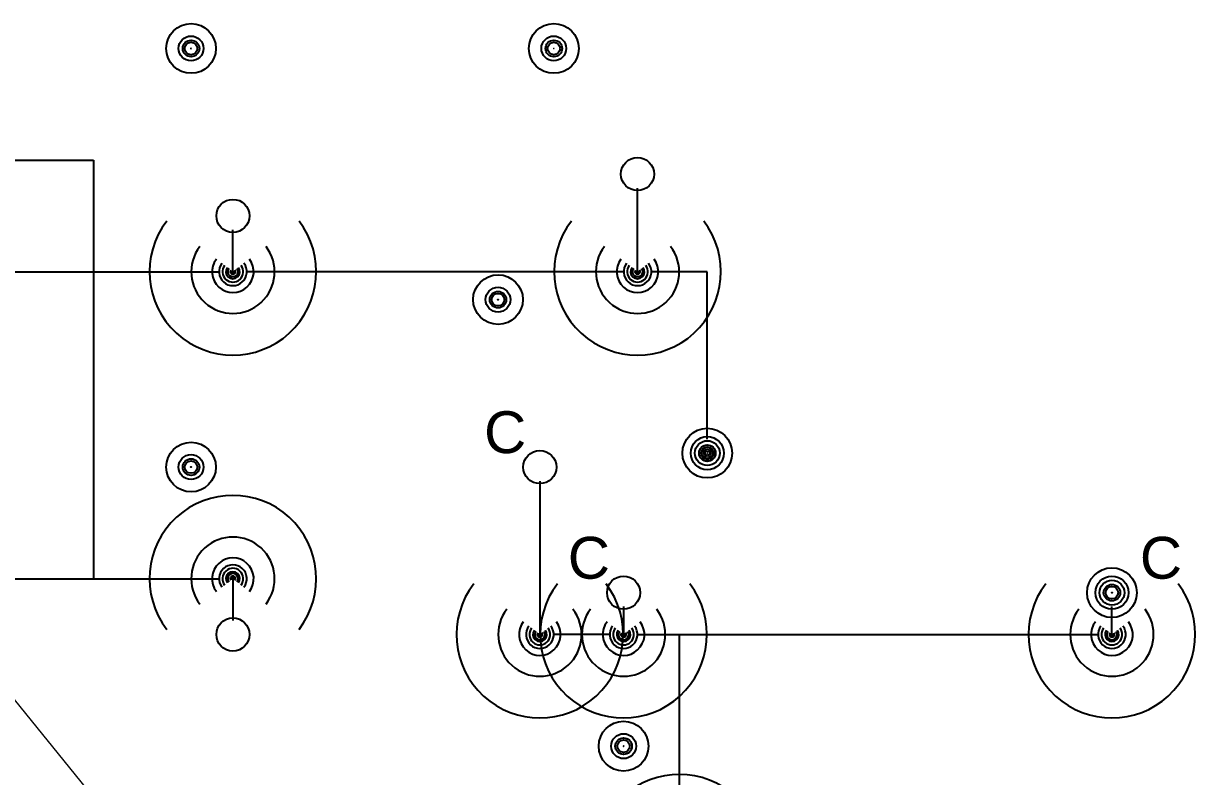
# Model space of a CAD drawing. Extents: x -17670 to 21732, y -105 to 1153.
# Drawn here: x -2944 to -2605.5, y 623.1 to 838.9 of the extents above; entities that cross this region are included whole.
import ezdxf
from ezdxf import colors
from ezdxf.entities.mleader import LeaderData, LeaderLine
from ezdxf.math import Vec2, Vec3

# ---------------------------------------------------------------- set-up
doc = ezdxf.new("R2010")
doc.units = 0
doc.header["$LTSCALE"] = 48
doc.header["$MEASUREMENT"] = 0
for name, color, linetype in [('F-SPRK-HEAD-N', 2, 'Continuous'), ('F-SPRK-HEAD-N @ 1 (1)', 2, 'Continuous'), ('F-SPRK-HEAD-N @ 1 (2)', 2, 'Continuous'), ('F-SPRK-HEAD-N @ 128', 2, 'Continuous'), ('F-SPRK-HEAD-N @ 192', 2, 'Continuous'), ('F-SPRK-HEAD-N @ 48', 2, 'Continuous'), ('F-SPRK-HEAD-N @ 64', 2, 'Continuous'), ('F-SPRK-HEAD-N @ 96', 2, 'Continuous'), ('F-SPRN-N', 1, 'Continuous'), ('F-SPRN-N @ 1 (1)', 1, 'Continuous'), ('F-SPRN-N @ 1 (2)', 1, 'Continuous'), ('F-SPRN-N @ 12', 1, 'Continuous'), ('F-SPRN-N @ 128', 1, 'Continuous'), ('F-SPRN-N @ 16', 1, 'Continuous'), ('F-SPRN-N @ 192', 1, 'Continuous'), ('F-SPRN-N @ 2', 1, 'Continuous'), ('F-SPRN-N @ 24', 1, 'Continuous'), ('F-SPRN-N @ 384', 1, 'Continuous'), ('F-SPRN-N @ 4', 1, 'Continuous'), ('F-SPRN-N @ 48', 1, 'Continuous'), ('F-SPRN-N @ 64', 1, 'Continuous'), ('F-SPRN-N @ 768', 1, 'Continuous'), ('F-SPRN-N @ 8', 1, 'Continuous'), ('F-SPRN-N @ 96', 1, 'Continuous')]:
    doc.layers.add(name, color=color, linetype=linetype)
doc.layers.add('G-ANNO-TEXT', color=70, linetype='Continuous', lineweight=0)
doc.styles.add('Arial', font='arial.ttf')

# ---------------------------------------------------------------- blocks, each defined once
blk = doc.blocks.new('*U27')
blk.add_circle((0, 0), 0.037109375)
blk = doc.blocks.new('*U1242')
at = {"layer": 'F-SPRK-HEAD-N @ 1 (1)'}
blk.add_blockref('*U27', (-2772.000000014936, 631.7428015229925), dxfattribs=at)
at = {"layer": 'F-SPRK-HEAD-N @ 1 (2)'}
blk.add_blockref('*U27', (-2772.000000014936, 631.7428015229925), dxfattribs=at)
at = {"layer": 'F-SPRK-HEAD-N @ 128', "xscale": 128, "yscale": 128, "zscale": 128}
blk.add_blockref('*U27', (-2772.000000014936, 675.7428015229925), dxfattribs=at)
at = {"layer": 'F-SPRK-HEAD-N @ 192', "xscale": 192, "yscale": 192, "zscale": 192}
blk.add_blockref('*U27', (-2772.000000014936, 631.7428015229925), dxfattribs=at)
at = {"layer": 'F-SPRK-HEAD-N @ 48', "xscale": 48, "yscale": 48, "zscale": 48}
blk.add_blockref('*U27', (-2772.000000014936, 631.7428015229925), dxfattribs=at)
at = {"layer": 'F-SPRK-HEAD-N @ 64', "xscale": 64, "yscale": 64, "zscale": 64}
blk.add_blockref('*U27', (-2772.000000014936, 631.7428015229925), dxfattribs=at)
at = {"layer": 'F-SPRK-HEAD-N @ 96', "xscale": 96, "yscale": 96, "zscale": 96}
blk.add_blockref('*U27', (-2772.000000014936, 631.7428015229925), dxfattribs=at)
blk = doc.blocks.new('*U1323')
at = {"layer": 'F-SPRK-HEAD-N @ 1 (1)'}
blk.add_blockref('*U27', (-2896.000000014936, 831.7428015229925), dxfattribs=at)
at = {"layer": 'F-SPRK-HEAD-N @ 1 (2)'}
blk.add_blockref('*U27', (-2896.000000014936, 831.7428015229925), dxfattribs=at)
at = {"layer": 'F-SPRK-HEAD-N @ 128', "xscale": 128, "yscale": 128, "zscale": 128}
blk.add_blockref('*U27', (-2884.000000014936, 783.7428015229925), dxfattribs=at)
at = {"layer": 'F-SPRK-HEAD-N @ 192', "xscale": 192, "yscale": 192, "zscale": 192}
blk.add_blockref('*U27', (-2896.000000014936, 831.7428015229925), dxfattribs=at)
at = {"layer": 'F-SPRK-HEAD-N @ 48', "xscale": 48, "yscale": 48, "zscale": 48}
blk.add_blockref('*U27', (-2896.000000014936, 831.7428015229925), dxfattribs=at)
at = {"layer": 'F-SPRK-HEAD-N @ 64', "xscale": 64, "yscale": 64, "zscale": 64}
blk.add_blockref('*U27', (-2896.000000014936, 831.7428015229925), dxfattribs=at)
at = {"layer": 'F-SPRK-HEAD-N @ 96', "xscale": 96, "yscale": 96, "zscale": 96}
blk.add_blockref('*U27', (-2896.000000014936, 831.7428015229925), dxfattribs=at)
blk = doc.blocks.new('*U1325')
at = {"layer": 'F-SPRK-HEAD-N @ 1 (1)'}
blk.add_blockref('*U27', (-2896.000000014936, 711.7428015229925), dxfattribs=at)
at = {"layer": 'F-SPRK-HEAD-N @ 1 (2)'}
blk.add_blockref('*U27', (-2896.000000014936, 711.7428015229925), dxfattribs=at)
at = {"layer": 'F-SPRK-HEAD-N @ 128', "xscale": 128, "yscale": 128, "zscale": 128}
blk.add_blockref('*U27', (-2884.000000014936, 663.7428015229925), dxfattribs=at)
at = {"layer": 'F-SPRK-HEAD-N @ 192', "xscale": 192, "yscale": 192, "zscale": 192}
blk.add_blockref('*U27', (-2896.000000014936, 711.7428015229925), dxfattribs=at)
at = {"layer": 'F-SPRK-HEAD-N @ 48', "xscale": 48, "yscale": 48, "zscale": 48}
blk.add_blockref('*U27', (-2896.000000014936, 711.7428015229925), dxfattribs=at)
at = {"layer": 'F-SPRK-HEAD-N @ 64', "xscale": 64, "yscale": 64, "zscale": 64}
blk.add_blockref('*U27', (-2896.000000014936, 711.7428015229925), dxfattribs=at)
at = {"layer": 'F-SPRK-HEAD-N @ 96', "xscale": 96, "yscale": 96, "zscale": 96}
blk.add_blockref('*U27', (-2896.000000014936, 711.7428015229925), dxfattribs=at)
blk = doc.blocks.new('*U12')
at = {"linetype": 'Continuous'}
blk.add_arc((0, 0), 0.03111555437015312, 232.5669694738212, 127.4330305261797, dxfattribs=at)
blk = doc.blocks.new('*U1327')
at = {"layer": 'F-SPRN-N @ 1 (1)', "rotation": 270}
blk.add_blockref('*U12', (-2884.000000014936, 767.7428015229925), dxfattribs=at)
at = {"layer": 'F-SPRN-N @ 1 (2)', "rotation": 270}
blk.add_blockref('*U12', (-2884.000000014936, 767.7428015229925), dxfattribs=at)
at = {"layer": 'F-SPRN-N @ 12', "xscale": 12, "yscale": 12, "zscale": 12, "rotation": 270}
blk.add_blockref('*U12', (-2884.000000014936, 767.7428015229925), dxfattribs=at)
at = {"layer": 'F-SPRN-N @ 128', "xscale": 128, "yscale": 128, "zscale": 128, "rotation": 270}
blk.add_blockref('*U12', (-2884.000000014936, 767.7428015229925), dxfattribs=at)
at = {"layer": 'F-SPRN-N @ 16', "xscale": 16, "yscale": 16, "zscale": 16, "rotation": 270}
blk.add_blockref('*U12', (-2884.000000014936, 767.7428015229925), dxfattribs=at)
at = {"layer": 'F-SPRN-N @ 192', "xscale": 192, "yscale": 192, "zscale": 192, "rotation": 270}
blk.add_blockref('*U12', (-2884.000000014936, 767.7428015229925), dxfattribs=at)
at = {"layer": 'F-SPRN-N @ 2', "xscale": 2, "yscale": 2, "zscale": 2, "rotation": 270}
blk.add_blockref('*U12', (-2884.000000014936, 767.7428015229925), dxfattribs=at)
at = {"layer": 'F-SPRN-N @ 24', "xscale": 24, "yscale": 24, "zscale": 24, "rotation": 270}
blk.add_blockref('*U12', (-2884.000000014936, 767.7428015229925), dxfattribs=at)
at = {"layer": 'F-SPRN-N @ 384', "xscale": 384, "yscale": 384, "zscale": 384, "rotation": 270}
blk.add_blockref('*U12', (-2884.000000014936, 767.7428015229925), dxfattribs=at)
at = {"layer": 'F-SPRN-N @ 4', "xscale": 4, "yscale": 4, "zscale": 4, "rotation": 270}
blk.add_blockref('*U12', (-2884.000000014936, 767.7428015229925), dxfattribs=at)
at = {"layer": 'F-SPRN-N @ 48', "xscale": 48, "yscale": 48, "zscale": 48, "rotation": 270}
blk.add_blockref('*U12', (-2884.000000014936, 767.7428015229925), dxfattribs=at)
at = {"layer": 'F-SPRN-N @ 64', "xscale": 64, "yscale": 64, "zscale": 64, "rotation": 270}
blk.add_blockref('*U12', (-2884.000000014936, 767.7428015229925), dxfattribs=at)
at = {"layer": 'F-SPRN-N @ 768', "xscale": 768, "yscale": 768, "zscale": 768, "rotation": 270}
blk.add_blockref('*U12', (-2884.000000014936, 767.7428015229925), dxfattribs=at)
at = {"layer": 'F-SPRN-N @ 8', "xscale": 8, "yscale": 8, "zscale": 8, "rotation": 270}
blk.add_blockref('*U12', (-2884.000000014936, 767.7428015229925), dxfattribs=at)
at = {"layer": 'F-SPRN-N @ 96', "xscale": 96, "yscale": 96, "zscale": 96, "rotation": 270}
blk.add_blockref('*U12', (-2884.000000014936, 767.7428015229925), dxfattribs=at)
blk = doc.blocks.new('*U1328')
at = {"layer": 'F-SPRN-N @ 1 (1)', "rotation": 89.99999999999999}
blk.add_blockref('*U12', (-2884.000000014936, 679.7428015229925), dxfattribs=at)
at = {"layer": 'F-SPRN-N @ 1 (2)', "rotation": 89.99999999999999}
blk.add_blockref('*U12', (-2884.000000014936, 679.7428015229925), dxfattribs=at)
at = {"layer": 'F-SPRN-N @ 12', "xscale": 12.00000000000001, "yscale": 12.00000000000001, "zscale": 12.00000000000001, "rotation": 89.99999999999999}
blk.add_blockref('*U12', (-2884.000000014936, 679.7428015229925), dxfattribs=at)
at = {"layer": 'F-SPRN-N @ 128', "xscale": 128.0000000000001, "yscale": 128.0000000000001, "zscale": 128.0000000000001, "rotation": 89.99999999999999}
blk.add_blockref('*U12', (-2884.000000014936, 679.7428015229925), dxfattribs=at)
at = {"layer": 'F-SPRN-N @ 16', "xscale": 16.00000000000001, "yscale": 16.00000000000001, "zscale": 16.00000000000001, "rotation": 89.99999999999999}
blk.add_blockref('*U12', (-2884.000000014936, 679.7428015229925), dxfattribs=at)
at = {"layer": 'F-SPRN-N @ 192', "xscale": 192.0000000000001, "yscale": 192.0000000000001, "zscale": 192.0000000000001, "rotation": 89.99999999999999}
blk.add_blockref('*U12', (-2884.000000014936, 679.7428015229925), dxfattribs=at)
at = {"layer": 'F-SPRN-N @ 2', "xscale": 2.000000000000001, "yscale": 2.000000000000001, "zscale": 2.000000000000001, "rotation": 89.99999999999999}
blk.add_blockref('*U12', (-2884.000000014936, 679.7428015229925), dxfattribs=at)
at = {"layer": 'F-SPRN-N @ 24', "xscale": 24.00000000000001, "yscale": 24.00000000000001, "zscale": 24.00000000000001, "rotation": 89.99999999999999}
blk.add_blockref('*U12', (-2884.000000014936, 679.7428015229925), dxfattribs=at)
at = {"layer": 'F-SPRN-N @ 384', "xscale": 384.0000000000002, "yscale": 384.0000000000002, "zscale": 384.0000000000002, "rotation": 89.99999999999999}
blk.add_blockref('*U12', (-2884.000000014936, 679.7428015229925), dxfattribs=at)
at = {"layer": 'F-SPRN-N @ 4', "xscale": 4.000000000000002, "yscale": 4.000000000000002, "zscale": 4.000000000000002, "rotation": 89.99999999999999}
blk.add_blockref('*U12', (-2884.000000014936, 679.7428015229925), dxfattribs=at)
at = {"layer": 'F-SPRN-N @ 48', "xscale": 48.00000000000002, "yscale": 48.00000000000002, "zscale": 48.00000000000002, "rotation": 89.99999999999999}
blk.add_blockref('*U12', (-2884.000000014936, 679.7428015229925), dxfattribs=at)
at = {"layer": 'F-SPRN-N @ 64', "xscale": 64.00000000000003, "yscale": 64.00000000000003, "zscale": 64.00000000000003, "rotation": 89.99999999999999}
blk.add_blockref('*U12', (-2884.000000014936, 679.7428015229925), dxfattribs=at)
at = {"layer": 'F-SPRN-N @ 768', "xscale": 768.0000000000003, "yscale": 768.0000000000003, "zscale": 768.0000000000003, "rotation": 89.99999999999999}
blk.add_blockref('*U12', (-2884.000000014936, 679.7428015229925), dxfattribs=at)
at = {"layer": 'F-SPRN-N @ 8', "xscale": 8.000000000000004, "yscale": 8.000000000000004, "zscale": 8.000000000000004, "rotation": 89.99999999999999}
blk.add_blockref('*U12', (-2884.000000014936, 679.7428015229925), dxfattribs=at)
at = {"layer": 'F-SPRN-N @ 96', "xscale": 96.00000000000004, "yscale": 96.00000000000004, "zscale": 96.00000000000004, "rotation": 89.99999999999999}
blk.add_blockref('*U12', (-2884.000000014936, 679.7428015229925), dxfattribs=at)
blk = doc.blocks.new('*U1330')
at = {"layer": 'F-SPRK-HEAD-N @ 1 (1)'}
blk.add_blockref('*U27', (-2792.000000014936, 831.7428015229925), dxfattribs=at)
at = {"layer": 'F-SPRK-HEAD-N @ 1 (2)'}
blk.add_blockref('*U27', (-2792.000000014936, 831.7428015229925), dxfattribs=at)
at = {"layer": 'F-SPRK-HEAD-N @ 128', "xscale": 128, "yscale": 128, "zscale": 128}
blk.add_blockref('*U27', (-2768.000000014936, 795.7428015229925), dxfattribs=at)
at = {"layer": 'F-SPRK-HEAD-N @ 192', "xscale": 192, "yscale": 192, "zscale": 192}
blk.add_blockref('*U27', (-2792.000000014936, 831.7428015229925), dxfattribs=at)
at = {"layer": 'F-SPRK-HEAD-N @ 48', "xscale": 48, "yscale": 48, "zscale": 48}
blk.add_blockref('*U27', (-2792.000000014936, 831.7428015229925), dxfattribs=at)
at = {"layer": 'F-SPRK-HEAD-N @ 64', "xscale": 64, "yscale": 64, "zscale": 64}
blk.add_blockref('*U27', (-2792.000000014936, 831.7428015229925), dxfattribs=at)
at = {"layer": 'F-SPRK-HEAD-N @ 96', "xscale": 96, "yscale": 96, "zscale": 96}
blk.add_blockref('*U27', (-2792.000000014936, 831.7428015229925), dxfattribs=at)
blk = doc.blocks.new('*U1331')
at = {"layer": 'F-SPRN-N @ 1 (1)', "rotation": 270}
blk.add_blockref('*U12', (-2768.000000014936, 767.7428015229925), dxfattribs=at)
at = {"layer": 'F-SPRN-N @ 1 (2)', "rotation": 270}
blk.add_blockref('*U12', (-2768.000000014936, 767.7428015229925), dxfattribs=at)
at = {"layer": 'F-SPRN-N @ 12', "xscale": 12, "yscale": 12, "zscale": 12, "rotation": 270}
blk.add_blockref('*U12', (-2768.000000014936, 767.7428015229925), dxfattribs=at)
at = {"layer": 'F-SPRN-N @ 128', "xscale": 128, "yscale": 128, "zscale": 128, "rotation": 270}
blk.add_blockref('*U12', (-2768.000000014936, 767.7428015229925), dxfattribs=at)
at = {"layer": 'F-SPRN-N @ 16', "xscale": 16, "yscale": 16, "zscale": 16, "rotation": 270}
blk.add_blockref('*U12', (-2768.000000014936, 767.7428015229925), dxfattribs=at)
at = {"layer": 'F-SPRN-N @ 192', "xscale": 192, "yscale": 192, "zscale": 192, "rotation": 270}
blk.add_blockref('*U12', (-2768.000000014936, 767.7428015229925), dxfattribs=at)
at = {"layer": 'F-SPRN-N @ 2', "xscale": 2, "yscale": 2, "zscale": 2, "rotation": 270}
blk.add_blockref('*U12', (-2768.000000014936, 767.7428015229925), dxfattribs=at)
at = {"layer": 'F-SPRN-N @ 24', "xscale": 24, "yscale": 24, "zscale": 24, "rotation": 270}
blk.add_blockref('*U12', (-2768.000000014936, 767.7428015229925), dxfattribs=at)
at = {"layer": 'F-SPRN-N @ 384', "xscale": 384, "yscale": 384, "zscale": 384, "rotation": 270}
blk.add_blockref('*U12', (-2768.000000014936, 767.7428015229925), dxfattribs=at)
at = {"layer": 'F-SPRN-N @ 4', "xscale": 4, "yscale": 4, "zscale": 4, "rotation": 270}
blk.add_blockref('*U12', (-2768.000000014936, 767.7428015229925), dxfattribs=at)
at = {"layer": 'F-SPRN-N @ 48', "xscale": 48, "yscale": 48, "zscale": 48, "rotation": 270}
blk.add_blockref('*U12', (-2768.000000014936, 767.7428015229925), dxfattribs=at)
at = {"layer": 'F-SPRN-N @ 64', "xscale": 64, "yscale": 64, "zscale": 64, "rotation": 270}
blk.add_blockref('*U12', (-2768.000000014936, 767.7428015229925), dxfattribs=at)
at = {"layer": 'F-SPRN-N @ 768', "xscale": 768, "yscale": 768, "zscale": 768, "rotation": 270}
blk.add_blockref('*U12', (-2768.000000014936, 767.7428015229925), dxfattribs=at)
at = {"layer": 'F-SPRN-N @ 8', "xscale": 8, "yscale": 8, "zscale": 8, "rotation": 270}
blk.add_blockref('*U12', (-2768.000000014936, 767.7428015229925), dxfattribs=at)
at = {"layer": 'F-SPRN-N @ 96', "xscale": 96, "yscale": 96, "zscale": 96, "rotation": 270}
blk.add_blockref('*U12', (-2768.000000014936, 767.7428015229925), dxfattribs=at)
blk = doc.blocks.new('*U38')
blk.add_circle((0, 0), 0.037109375)
at = {"color": 7, "lineweight": 0}
blk.add_circle((0, 0), 0.01171875, dxfattribs=at)
blk = doc.blocks.new('*U1332')
at = {"layer": 'F-SPRK-HEAD-N @ 1 (1)'}
blk.add_blockref('*U38', (-2748.000000014936, 715.7428015229925), dxfattribs=at)
at = {"layer": 'F-SPRK-HEAD-N @ 1 (2)'}
blk.add_blockref('*U38', (-2748.000000014936, 715.7428015229925), dxfattribs=at)
at = {"layer": 'F-SPRK-HEAD-N @ 128', "xscale": 128, "yscale": 128, "zscale": 128}
blk.add_blockref('*U38', (-2748.000000014936, 715.7428015229925), dxfattribs=at)
at = {"layer": 'F-SPRK-HEAD-N @ 192', "xscale": 192, "yscale": 192, "zscale": 192}
blk.add_blockref('*U38', (-2748.000000014936, 715.7428015229925), dxfattribs=at)
at = {"layer": 'F-SPRK-HEAD-N @ 48', "xscale": 48, "yscale": 48, "zscale": 48}
blk.add_blockref('*U38', (-2748.000000014936, 715.7428015229925), dxfattribs=at)
at = {"layer": 'F-SPRK-HEAD-N @ 64', "xscale": 64, "yscale": 64, "zscale": 64}
blk.add_blockref('*U38', (-2748.000000014936, 715.7428015229925), dxfattribs=at)
at = {"layer": 'F-SPRK-HEAD-N @ 96', "xscale": 96, "yscale": 96, "zscale": 96}
blk.add_blockref('*U38', (-2748.000000014936, 715.7428015229925), dxfattribs=at)
blk = doc.blocks.new('*U1333')
at = {"layer": 'F-SPRK-HEAD-N @ 1 (1)'}
blk.add_blockref('*U27', (-2808.000000014936, 759.7428015229925), dxfattribs=at)
at = {"layer": 'F-SPRK-HEAD-N @ 1 (2)'}
blk.add_blockref('*U27', (-2808.000000014936, 759.7428015229925), dxfattribs=at)
at = {"layer": 'F-SPRK-HEAD-N @ 128', "xscale": 128, "yscale": 128, "zscale": 128}
blk.add_blockref('*U27', (-2796.000000014936, 711.7428015229925), dxfattribs=at)
at = {"layer": 'F-SPRK-HEAD-N @ 192', "xscale": 192, "yscale": 192, "zscale": 192}
blk.add_blockref('*U27', (-2808.000000014936, 759.7428015229925), dxfattribs=at)
at = {"layer": 'F-SPRK-HEAD-N @ 48', "xscale": 48, "yscale": 48, "zscale": 48}
blk.add_blockref('*U27', (-2808.000000014936, 759.7428015229925), dxfattribs=at)
at = {"layer": 'F-SPRK-HEAD-N @ 64', "xscale": 64, "yscale": 64, "zscale": 64}
blk.add_blockref('*U27', (-2808.000000014936, 759.7428015229925), dxfattribs=at)
at = {"layer": 'F-SPRK-HEAD-N @ 96', "xscale": 96, "yscale": 96, "zscale": 96}
blk.add_blockref('*U27', (-2808.000000014936, 759.7428015229925), dxfattribs=at)
blk = doc.blocks.new('*U1486')
at = {"layer": 'F-SPRK-HEAD-N @ 1 (1)'}
blk.add_blockref('*U27', (-2632.000000014936, 675.7428015229925), dxfattribs=at)
at = {"layer": 'F-SPRK-HEAD-N @ 1 (2)'}
blk.add_blockref('*U27', (-2632.000000014936, 675.7428015229925), dxfattribs=at)
at = {"layer": 'F-SPRK-HEAD-N @ 128', "xscale": 128, "yscale": 128, "zscale": 128}
blk.add_blockref('*U27', (-2632.000000014936, 675.7428015229925), dxfattribs=at)
at = {"layer": 'F-SPRK-HEAD-N @ 192', "xscale": 192, "yscale": 192, "zscale": 192}
blk.add_blockref('*U27', (-2632.000000014936, 675.7428015229925), dxfattribs=at)
at = {"layer": 'F-SPRK-HEAD-N @ 48', "xscale": 48, "yscale": 48, "zscale": 48}
blk.add_blockref('*U27', (-2632.000000014936, 675.7428015229925), dxfattribs=at)
at = {"layer": 'F-SPRK-HEAD-N @ 64', "xscale": 64, "yscale": 64, "zscale": 64}
blk.add_blockref('*U27', (-2632.000000014936, 675.7428015229925), dxfattribs=at)
at = {"layer": 'F-SPRK-HEAD-N @ 96', "xscale": 96, "yscale": 96, "zscale": 96}
blk.add_blockref('*U27', (-2632.000000014936, 675.7428015229925), dxfattribs=at)
blk = doc.blocks.new('*U1580')
at = {"layer": 'F-SPRN-N @ 1 (1)', "rotation": 180}
blk.add_blockref('*U12', (-2756.000000014936, 599.7428015229925), dxfattribs=at)
at = {"layer": 'F-SPRN-N @ 1 (2)', "rotation": 180}
blk.add_blockref('*U12', (-2756.000000014936, 599.7428015229925), dxfattribs=at)
at = {"layer": 'F-SPRN-N @ 12', "xscale": 12, "yscale": 12, "zscale": 12, "rotation": 180}
blk.add_blockref('*U12', (-2756.000000014936, 599.7428015229925), dxfattribs=at)
at = {"layer": 'F-SPRN-N @ 128', "xscale": 128, "yscale": 128, "zscale": 128, "rotation": 180}
blk.add_blockref('*U12', (-2756.000000014936, 599.7428015229925), dxfattribs=at)
at = {"layer": 'F-SPRN-N @ 16', "xscale": 16, "yscale": 16, "zscale": 16, "rotation": 180}
blk.add_blockref('*U12', (-2756.000000014936, 599.7428015229925), dxfattribs=at)
at = {"layer": 'F-SPRN-N @ 192', "xscale": 192, "yscale": 192, "zscale": 192, "rotation": 180}
blk.add_blockref('*U12', (-2756.000000014936, 599.7428015229925), dxfattribs=at)
at = {"layer": 'F-SPRN-N @ 2', "xscale": 2, "yscale": 2, "zscale": 2, "rotation": 180}
blk.add_blockref('*U12', (-2756.000000014936, 599.7428015229925), dxfattribs=at)
at = {"layer": 'F-SPRN-N @ 24', "xscale": 24, "yscale": 24, "zscale": 24, "rotation": 180}
blk.add_blockref('*U12', (-2756.000000014936, 599.7428015229925), dxfattribs=at)
at = {"layer": 'F-SPRN-N @ 384', "xscale": 384, "yscale": 384, "zscale": 384, "rotation": 180}
blk.add_blockref('*U12', (-2756.000000014936, 599.7428015229925), dxfattribs=at)
at = {"layer": 'F-SPRN-N @ 4', "xscale": 4, "yscale": 4, "zscale": 4, "rotation": 180}
blk.add_blockref('*U12', (-2756.000000014936, 599.7428015229925), dxfattribs=at)
at = {"layer": 'F-SPRN-N @ 48', "xscale": 48, "yscale": 48, "zscale": 48, "rotation": 180}
blk.add_blockref('*U12', (-2756.000000014936, 599.7428015229925), dxfattribs=at)
at = {"layer": 'F-SPRN-N @ 64', "xscale": 64, "yscale": 64, "zscale": 64, "rotation": 180}
blk.add_blockref('*U12', (-2756.000000014936, 599.7428015229925), dxfattribs=at)
at = {"layer": 'F-SPRN-N @ 768', "xscale": 768, "yscale": 768, "zscale": 768, "rotation": 180}
blk.add_blockref('*U12', (-2756.000000014936, 599.7428015229925), dxfattribs=at)
at = {"layer": 'F-SPRN-N @ 8', "xscale": 8, "yscale": 8, "zscale": 8, "rotation": 180}
blk.add_blockref('*U12', (-2756.000000014936, 599.7428015229925), dxfattribs=at)
at = {"layer": 'F-SPRN-N @ 96', "xscale": 96, "yscale": 96, "zscale": 96, "rotation": 180}
blk.add_blockref('*U12', (-2756.000000014936, 599.7428015229925), dxfattribs=at)
blk = doc.blocks.new('*U1583')
at = {"layer": 'F-SPRN-N @ 1 (1)', "rotation": 270}
blk.add_blockref('*U12', (-2772.000000014936, 663.7428015229925), dxfattribs=at)
at = {"layer": 'F-SPRN-N @ 1 (2)', "rotation": 270}
blk.add_blockref('*U12', (-2772.000000014936, 663.7428015229925), dxfattribs=at)
at = {"layer": 'F-SPRN-N @ 12', "xscale": 12, "yscale": 12, "zscale": 12, "rotation": 270}
blk.add_blockref('*U12', (-2772.000000014936, 663.7428015229925), dxfattribs=at)
at = {"layer": 'F-SPRN-N @ 128', "xscale": 128, "yscale": 128, "zscale": 128, "rotation": 270}
blk.add_blockref('*U12', (-2772.000000014936, 663.7428015229925), dxfattribs=at)
at = {"layer": 'F-SPRN-N @ 16', "xscale": 16, "yscale": 16, "zscale": 16, "rotation": 270}
blk.add_blockref('*U12', (-2772.000000014936, 663.7428015229925), dxfattribs=at)
at = {"layer": 'F-SPRN-N @ 192', "xscale": 192, "yscale": 192, "zscale": 192, "rotation": 270}
blk.add_blockref('*U12', (-2772.000000014936, 663.7428015229925), dxfattribs=at)
at = {"layer": 'F-SPRN-N @ 2', "xscale": 2, "yscale": 2, "zscale": 2, "rotation": 270}
blk.add_blockref('*U12', (-2772.000000014936, 663.7428015229925), dxfattribs=at)
at = {"layer": 'F-SPRN-N @ 24', "xscale": 24, "yscale": 24, "zscale": 24, "rotation": 270}
blk.add_blockref('*U12', (-2772.000000014936, 663.7428015229925), dxfattribs=at)
at = {"layer": 'F-SPRN-N @ 384', "xscale": 384, "yscale": 384, "zscale": 384, "rotation": 270}
blk.add_blockref('*U12', (-2772.000000014936, 663.7428015229925), dxfattribs=at)
at = {"layer": 'F-SPRN-N @ 4', "xscale": 4, "yscale": 4, "zscale": 4, "rotation": 270}
blk.add_blockref('*U12', (-2772.000000014936, 663.7428015229925), dxfattribs=at)
at = {"layer": 'F-SPRN-N @ 48', "xscale": 48, "yscale": 48, "zscale": 48, "rotation": 270}
blk.add_blockref('*U12', (-2772.000000014936, 663.7428015229925), dxfattribs=at)
at = {"layer": 'F-SPRN-N @ 64', "xscale": 64, "yscale": 64, "zscale": 64, "rotation": 270}
blk.add_blockref('*U12', (-2772.000000014936, 663.7428015229925), dxfattribs=at)
at = {"layer": 'F-SPRN-N @ 768', "xscale": 768, "yscale": 768, "zscale": 768, "rotation": 270}
blk.add_blockref('*U12', (-2772.000000014936, 663.7428015229925), dxfattribs=at)
at = {"layer": 'F-SPRN-N @ 8', "xscale": 8, "yscale": 8, "zscale": 8, "rotation": 270}
blk.add_blockref('*U12', (-2772.000000014936, 663.7428015229925), dxfattribs=at)
at = {"layer": 'F-SPRN-N @ 96', "xscale": 96, "yscale": 96, "zscale": 96, "rotation": 270}
blk.add_blockref('*U12', (-2772.000000014936, 663.7428015229925), dxfattribs=at)
blk = doc.blocks.new('*U1584')
at = {"layer": 'F-SPRN-N @ 1 (1)', "rotation": 270}
blk.add_blockref('*U12', (-2632.000000014936, 663.7428015229925), dxfattribs=at)
at = {"layer": 'F-SPRN-N @ 1 (2)', "rotation": 270}
blk.add_blockref('*U12', (-2632.000000014936, 663.7428015229925), dxfattribs=at)
at = {"layer": 'F-SPRN-N @ 12', "xscale": 12, "yscale": 12, "zscale": 12, "rotation": 270}
blk.add_blockref('*U12', (-2632.000000014936, 663.7428015229925), dxfattribs=at)
at = {"layer": 'F-SPRN-N @ 128', "xscale": 128, "yscale": 128, "zscale": 128, "rotation": 270}
blk.add_blockref('*U12', (-2632.000000014936, 663.7428015229925), dxfattribs=at)
at = {"layer": 'F-SPRN-N @ 16', "xscale": 16, "yscale": 16, "zscale": 16, "rotation": 270}
blk.add_blockref('*U12', (-2632.000000014936, 663.7428015229925), dxfattribs=at)
at = {"layer": 'F-SPRN-N @ 192', "xscale": 192, "yscale": 192, "zscale": 192, "rotation": 270}
blk.add_blockref('*U12', (-2632.000000014936, 663.7428015229925), dxfattribs=at)
at = {"layer": 'F-SPRN-N @ 2', "xscale": 2, "yscale": 2, "zscale": 2, "rotation": 270}
blk.add_blockref('*U12', (-2632.000000014936, 663.7428015229925), dxfattribs=at)
at = {"layer": 'F-SPRN-N @ 24', "xscale": 24, "yscale": 24, "zscale": 24, "rotation": 270}
blk.add_blockref('*U12', (-2632.000000014936, 663.7428015229925), dxfattribs=at)
at = {"layer": 'F-SPRN-N @ 384', "xscale": 384, "yscale": 384, "zscale": 384, "rotation": 270}
blk.add_blockref('*U12', (-2632.000000014936, 663.7428015229925), dxfattribs=at)
at = {"layer": 'F-SPRN-N @ 4', "xscale": 4, "yscale": 4, "zscale": 4, "rotation": 270}
blk.add_blockref('*U12', (-2632.000000014936, 663.7428015229925), dxfattribs=at)
at = {"layer": 'F-SPRN-N @ 48', "xscale": 48, "yscale": 48, "zscale": 48, "rotation": 270}
blk.add_blockref('*U12', (-2632.000000014936, 663.7428015229925), dxfattribs=at)
at = {"layer": 'F-SPRN-N @ 64', "xscale": 64, "yscale": 64, "zscale": 64, "rotation": 270}
blk.add_blockref('*U12', (-2632.000000014936, 663.7428015229925), dxfattribs=at)
at = {"layer": 'F-SPRN-N @ 768', "xscale": 768, "yscale": 768, "zscale": 768, "rotation": 270}
blk.add_blockref('*U12', (-2632.000000014936, 663.7428015229925), dxfattribs=at)
at = {"layer": 'F-SPRN-N @ 8', "xscale": 8, "yscale": 8, "zscale": 8, "rotation": 270}
blk.add_blockref('*U12', (-2632.000000014936, 663.7428015229925), dxfattribs=at)
at = {"layer": 'F-SPRN-N @ 96', "xscale": 96, "yscale": 96, "zscale": 96, "rotation": 270}
blk.add_blockref('*U12', (-2632.000000014936, 663.7428015229925), dxfattribs=at)
blk = doc.blocks.new('*U1585')
at = {"layer": 'F-SPRN-N @ 1 (1)', "rotation": 270}
blk.add_blockref('*U12', (-2796.000000014936, 663.7428015229925), dxfattribs=at)
at = {"layer": 'F-SPRN-N @ 1 (2)', "rotation": 270}
blk.add_blockref('*U12', (-2796.000000014936, 663.7428015229925), dxfattribs=at)
at = {"layer": 'F-SPRN-N @ 12', "xscale": 12, "yscale": 12, "zscale": 12, "rotation": 270}
blk.add_blockref('*U12', (-2796.000000014936, 663.7428015229925), dxfattribs=at)
at = {"layer": 'F-SPRN-N @ 128', "xscale": 128, "yscale": 128, "zscale": 128, "rotation": 270}
blk.add_blockref('*U12', (-2796.000000014936, 663.7428015229925), dxfattribs=at)
at = {"layer": 'F-SPRN-N @ 16', "xscale": 16, "yscale": 16, "zscale": 16, "rotation": 270}
blk.add_blockref('*U12', (-2796.000000014936, 663.7428015229925), dxfattribs=at)
at = {"layer": 'F-SPRN-N @ 192', "xscale": 192, "yscale": 192, "zscale": 192, "rotation": 270}
blk.add_blockref('*U12', (-2796.000000014936, 663.7428015229925), dxfattribs=at)
at = {"layer": 'F-SPRN-N @ 2', "xscale": 2, "yscale": 2, "zscale": 2, "rotation": 270}
blk.add_blockref('*U12', (-2796.000000014936, 663.7428015229925), dxfattribs=at)
at = {"layer": 'F-SPRN-N @ 24', "xscale": 24, "yscale": 24, "zscale": 24, "rotation": 270}
blk.add_blockref('*U12', (-2796.000000014936, 663.7428015229925), dxfattribs=at)
at = {"layer": 'F-SPRN-N @ 384', "xscale": 384, "yscale": 384, "zscale": 384, "rotation": 270}
blk.add_blockref('*U12', (-2796.000000014936, 663.7428015229925), dxfattribs=at)
at = {"layer": 'F-SPRN-N @ 4', "xscale": 4, "yscale": 4, "zscale": 4, "rotation": 270}
blk.add_blockref('*U12', (-2796.000000014936, 663.7428015229925), dxfattribs=at)
at = {"layer": 'F-SPRN-N @ 48', "xscale": 48, "yscale": 48, "zscale": 48, "rotation": 270}
blk.add_blockref('*U12', (-2796.000000014936, 663.7428015229925), dxfattribs=at)
at = {"layer": 'F-SPRN-N @ 64', "xscale": 64, "yscale": 64, "zscale": 64, "rotation": 270}
blk.add_blockref('*U12', (-2796.000000014936, 663.7428015229925), dxfattribs=at)
at = {"layer": 'F-SPRN-N @ 768', "xscale": 768, "yscale": 768, "zscale": 768, "rotation": 270}
blk.add_blockref('*U12', (-2796.000000014936, 663.7428015229925), dxfattribs=at)
at = {"layer": 'F-SPRN-N @ 8', "xscale": 8, "yscale": 8, "zscale": 8, "rotation": 270}
blk.add_blockref('*U12', (-2796.000000014936, 663.7428015229925), dxfattribs=at)
at = {"layer": 'F-SPRN-N @ 96', "xscale": 96, "yscale": 96, "zscale": 96, "rotation": 270}
blk.add_blockref('*U12', (-2796.000000014936, 663.7428015229925), dxfattribs=at)

msp = doc.modelspace()

# ---------------------------------------------------------------- linework, layer by layer
at = {"layer": 'F-SPRN-N'}
for p, q in [((-3000.000000014936, 799.7428015229925), (-2924.000000014936, 799.7428015229925)), ((-2924.000000014936, 799.7428015229925), (-2924.000000014936, 679.7428015229925)), ((-2768.000000014936, 767.7428015229925), (-2768.000000014936, 791.7428015229925)), ((-2884.000000014936, 767.7428015229925), (-2884.000000014936, 779.7428015229925)), ((-2976.000000014936, 767.7428015229925), (-2888.000000014936, 767.7428015229925)), ((-2772.000000014936, 767.7428015229925), (-2880.000000014936, 767.7428015229925)), ((-2748.000000014936, 767.7428015229925), (-2764.000000014936, 767.7428015229925)), ((-2748.000000014936, 719.7428015229925), (-2748.000000014936, 767.7428015229925)), ((-2796.000000014936, 707.7428015229925), (-2796.000000014936, 663.7428015229925)), ((-2976.000000014936, 679.7428015229925), (-2888.000000014936, 679.7428015229925)), ((-2884.000000014936, 679.7428015229925), (-2884.000000014936, 667.7428015229925)), ((-2772.000000014936, 671.7428015229925), (-2772.000000014936, 663.7428015229925)), ((-2632.000000014936, 663.7428015229925), (-2632.000000014936, 671.7428015229925)), ((-2776.000000014936, 663.7428015229925), (-2792.000000014936, 663.7428015229925)), ((-2768.000000014936, 663.7428015229925), (-2636.000000014936, 663.7428015229925)), ((-2756.000000014936, 603.7428015229925), (-2756.000000014936, 663.7428015229925))]:
    msp.add_line(p, q, dxfattribs=at)

# ---------------------------------------------------------------- block references
at = {"layer": 'F-SPRK-HEAD-N'}
for name in ['*U1323', '*U1330', '*U1333', '*U1332', '*U1325', '*U1242', '*U1486']:
    msp.add_blockref(name, (0, 0), dxfattribs=at)
at = {"layer": 'F-SPRN-N'}
for name in ['*U1327', '*U1331', '*U1328', '*U1585', '*U1583', '*U1584', '*U1580']:
    msp.add_blockref(name, (0, 0), dxfattribs=at)

# ---------------------------------------------------------------- texts
at = {"layer": 'G-ANNO-TEXT', "char_height": 12, "attachment_point": 1, "style": 'Arial'}
for insert in [(-2812.000000014936, 727.7428015229925), (-2788.000000014936, 691.7428015229925), (-2624.000000014936, 691.7428015229925)]:
    msp.add_mtext_dynamic_manual_height_columns('C', width=72, gutter_width=60, heights=[0], dxfattribs=dict(at, insert=insert))

# ---------------------------------------------------------------- leaders
at = {"layer": 'G-ANNO-TEXT'}
ml = msp.add_multileader_mtext('Standard', dxfattribs=at)
ml.set_content('\\A1;6"FP\\P2{\\H0.8x;\\S1#2;\\H1.25x;"FDC\\P}3"DR', color=256, style='Arial')
ml.set_leader_properties(color=256, linetype='ByLayer', lineweight=-1)
ml.build(insert=Vec2(0, 0))
ml.multileader.update_dxf_attribs({"has_dogleg": 0, "dogleg_length": 0.125, "arrow_head_size": 16, "scale": 128})
ctx = ml.context
ctx.base_point, ctx.scale, ctx.char_height, ctx.arrow_head_size, ctx.landing_gap_size, ctx.plane_origin = Vec3(-3550.309413384649, 651.7428015229925), 128, 12, 16, 4, Vec3(-2900.000000014936, 663.7428015229925)
ctx.text_align_type = 2
notes = []
notes.append((ctx, [(0, (1, 1, 0), (-3464.000000014936, 651.7428015229925), (-1, 0), 16, [(0, [(-2900.000000014936, 587.7428015229925), (-2952.000000014936, 651.7428015229925)], 0, [])])]))
ctx.mtext.insert, ctx.mtext.alignment, ctx.mtext.flow_direction = Vec3(-3484.000000014936, 657.8492135284496), 3, 5
for ctx, leaders in notes:
    for number, flags, end, landing, length, lines in leaders:
        leader = LeaderData()
        leader.index, (leader.has_last_leader_line, leader.has_dogleg_vector, leader.attachment_direction) = number, flags
        leader.last_leader_point, leader.dogleg_vector, leader.dogleg_length = Vec3(end), Vec3(landing), length
        for number, points, colour, breaks in lines:
            line = LeaderLine()
            line.index, line.vertices, line.color, line.breaks = number, Vec3.list(points), colors.encode_raw_color(colour), breaks
            leader.lines.append(line)
        ctx.leaders.append(leader)

doc.saveas('drawing.dxf')
